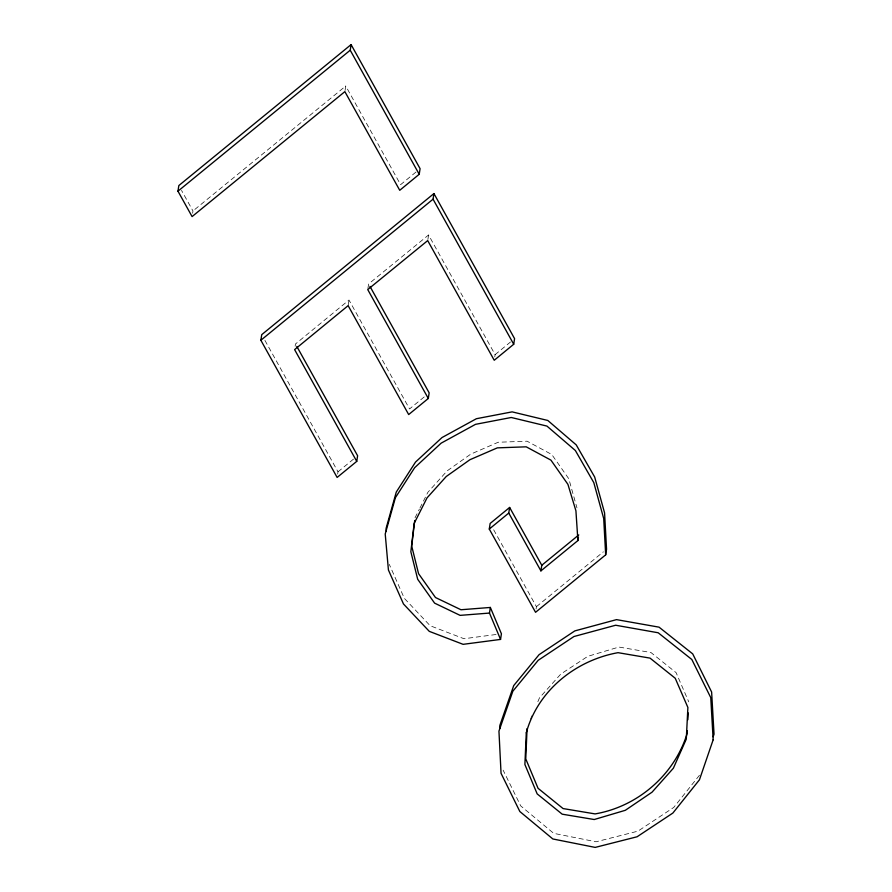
<?xml version="1.0" encoding="UTF-8"?>
<svg xmlns="http://www.w3.org/2000/svg" width="892" height="892" viewBox="0 0 892 892"><rect width="100%" height="100%" fill="white"/><g stroke="black" fill="none" stroke-linecap="round" stroke-linejoin="round"><path stroke-width="0.67" stroke-dasharray="4.46 3.34" d="M192.616 213.221L192.962 210.969L181.522 190.397M295.129 346.23L295.475 343.989L348.995 300.035L409.551 408.937L425.038 396.249M345.048 90.516L345.739 86.022L192.962 210.969M348.136 305.655L348.995 300.035M337.655 474.065L338.001 471.823L264.433 339.506M367.917 288.45L368.608 283.957L428.573 234.986L495.105 354.648L494.759 356.889M427.881 239.48L428.573 234.986M536.081 608.924L536.427 606.683L492.83 528.276M530.35 719.543L531.966 715.718M537.865 701.692L539.47 697.867L560.812 674.051L587.806 656.322L618.903 647.057L650.904 652.498L676.091 672.624L688.758 701.859M415.036 517.773L419.318 509.276M419.931 508.072L427.87 492.306L447.137 470.876L470.775 454.117L498.204 442.242L527.094 441.205L551.791 454.519L568.795 478.759L576.968 507.894M699.462 775.248L673.75 807.427L637.947 831.154L596.079 841.78L553.709 833.351L520.716 805.911L503.133 770.164M415.984 172.044L400.597 184.677L345.739 86.022M495.105 354.648L510.492 342.004M338.001 471.823L353.488 459.124M536.427 606.683L603.36 551.836M496.063 634.502L463.985 638.728L430.156 625.738L404.344 598.354L389.291 564.368"/><path stroke-width="1.34" d="M527.072 728.574L525.767 758.891L538.043 788.294L563.075 808.565L595.087 813.905C637.668 806.636 674.43 774.892 687.152 733.514L687.297 730.76M687.855 719.755L688.2 712.864M414.724 520.471L411.714 546.094L418.549 573.645L435.474 597.517L460.974 609.749L490.355 607.452L501.416 633.799L500.546 639.419L463.115 644.336L429.286 631.358L403.474 603.962L388.421 569.988L385.221 534.007L395.412 497.658L414.646 467.698L441.15 443.157L475.525 424.336L511.25 417.489L546.93 426.086L575.351 450.493L593.804 482.639L603.706 518.531L605.679 554.846L535.557 612.302L489.284 529.067L490.154 523.448L509.633 507.448L541.779 565.26L540.909 570.88L577.904 540.563L578.429 537.196M177.965 191.178L178.835 185.558L351.091 44.6L420.087 168.677L419.218 174.286L399.739 190.297L344.87 91.631L192.092 216.589L177.965 191.178L350.222 50.22L351.091 44.6M260.865 340.265L261.735 334.656L433.925 193.564L514.584 338.637L513.714 344.256L494.235 360.257L427.703 240.595L367.738 289.577L428.294 398.479L408.681 414.557L348.136 305.655L294.605 349.608L356.744 461.365L337.131 477.432L260.865 340.265L433.055 199.184L433.925 193.564M356.744 461.365L357.614 455.745L296.824 346.419M428.294 398.479L429.163 392.859L369.957 286.377M500.546 639.419L489.485 613.072L490.355 607.452M540.909 570.88L508.763 513.056L509.633 507.448M605.679 554.846L606.549 549.227L604.575 512.922L594.674 477.019L576.221 444.885L547.799 420.466L512.12 411.87L476.395 418.716L442.019 437.537L415.516 462.078L396.282 492.038L386.091 528.399L386.336 531.164M713.154 736.759L714.035 734.172L711.626 692.014L692.705 653.881L659.065 627.165L616.528 619.628L574.827 630.9L539.069 654.683L513.725 685.58L499.821 725.508L499.955 728.24M489.284 529.067L508.763 513.056M541.779 565.26L578.774 534.944M489.485 613.072L460.105 615.368L434.605 603.137L417.679 579.254L410.844 551.713L414.167 523.381L427 497.914L446.268 476.484L469.906 459.726L497.335 447.862L526.224 446.825L550.922 460.127L567.925 484.367L575.92 510.804L577.904 540.563M350.222 50.22L419.218 174.286M433.055 199.184L513.714 344.256M526.269 732.811L524.897 764.511L537.174 793.902L562.205 814.184L594.228 819.525L625.325 810.304L652.052 792.174L673.371 768.213L686.283 739.133L687.888 707.467L675.222 678.243L650.034 658.118L618.033 652.676C575.63 660.314 537.843 690.542 526.269 732.811M713.165 739.791L699.451 779.786L672.88 813.047L637.078 836.774L595.209 847.4L552.839 838.971L519.846 811.53L501.048 773.308L498.951 731.128L512.855 691.2L538.199 660.303L573.957 636.52L615.658 625.236L658.196 632.774L691.835 659.5L710.757 697.622L713.165 739.791"/></g></svg>
